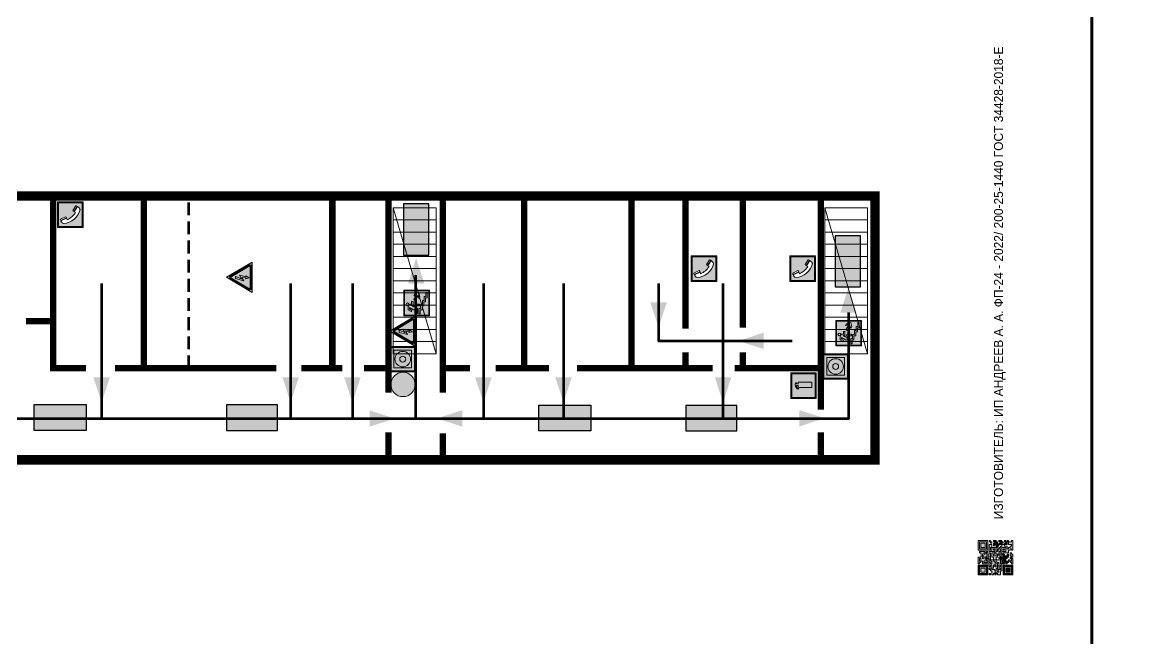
# Model space of a CAD drawing. Header units: millimetres. Extents: x 13114 to 67229, y 22859 to 38520.
# Drawn here: x 39251.5 to 39597.4, y 25881.1 to 26074.3 of the extents above; entities that cross this region are included whole.
import ezdxf

# ---------------------------------------------------------------- set-up
doc = ezdxf.new("R2010")
doc.units = ezdxf.units.MM
doc.linetypes.add('{ Wide Dash }', pattern=[12, 4, -2, 4, -2])
doc.layers.add('План_Штампы', color=7, linetype='Continuous')
doc.styles.add('обычный', font='arial.ttf')

# ---------------------------------------------------------------- blocks, each defined once
blk = doc.blocks.new('A$C32E8229D')
at = {"true_color": 0xffffff}
blk.add_hatch(color=7, dxfattribs=at).paths.add_polyline_path([(0, 0), (0, -8), (16, -8), (16, 0)])
h = blk.add_hatch(color=126)
h.paths.add_polyline_path([(0.2, -0.2), (15.8, -0.2), (15.8, -7.8), (0.2, -7.8)])
h.paths.add_polyline_path([(13.49, -2.05), (12.08, -2.05), (11.37, -2.63, 0.162397), (11.29, -2.84), (11.29, -3.63), (10.35, -3.63), (10.35, -4.05), (11.68, -4.05), (11.68, -3.48), (12.26, -4.28), (11.29, -5.1), (11.29, -6.78), (11.85, -6.78), (11.85, -5.44), (12.8, -4.64), (12.8, -5.94), (14.46, -5.94), (14.46, -5.39), (13.45, -5.39), (13.45, -3.97), (12.46, -2.59), (13.15, -2.59), (13.69, -3.34), (14.18, -3)], flags=16)
h.paths.add_polyline_path([(10.74, -1.82, 1), (11.8, -1.82, 1)], flags=16)
h.paths.add_polyline_path([(9.39, -3.59), (5.99, -3.59), (6.56, -3.03), (5.91, -3.03), (5.1, -3.83), (5.91, -4.64), (6.56, -4.64), (5.99, -4.09), (9.39, -4.09)], flags=16)
h.paths.add_polyline_path([(4.29, -1.08), (1.72, -1.08), (1.72, -6.6), (4.29, -6.6)], flags=16)
at = {"color": 126}
blk.add_lwpolyline([(16, -8), (0, -8), (0, 0), (16, 0)], close=True, dxfattribs=at)
blk = doc.blocks.new('A$C54414219')
at = {"true_color": 0xffffff}
h = blk.add_hatch(color=7, dxfattribs=at)
h.paths.add_polyline_path([(2.39, -9.45), (2.39, -18.3), (11.23, -18.3), (11.23, -9.45)], flags=0)
h.paths.add_polyline_path([(10.71, -13.87, -1), (2.92, -13.87, -1)], flags=0)
h.paths.add_polyline_path([(8.3, -13.87, -1), (5.33, -13.87, -1)], flags=0)
h.paths.add_polyline_path([(0.41, -7.47), (0.41, -20.27), (13.21, -20.27), (13.21, -7.47)])
h.paths.add_polyline_path([(0.92, -19.77), (12.71, -19.77), (12.71, -7.98), (0.92, -7.98)], flags=16)
h.paths.add_polyline_path([(11.23, -9.45), (11.23, -18.3), (2.39, -18.3), (2.39, -9.45)], flags=0)
at = {"lineweight": 5}
h = blk.add_hatch(color=242, dxfattribs=at)
h.paths.add_polyline_path([(12.71, -7.98), (0.92, -7.98), (0.92, -19.77), (12.71, -19.77)])
h.paths.add_polyline_path([(11.23, -18.3), (2.39, -18.3), (2.39, -9.45), (11.23, -9.45)], flags=16)
h.paths.add_polyline_path([(10.71, -13.87, -1), (2.92, -13.87, -1)], flags=0)
h.paths.add_polyline_path([(8.3, -13.87, -1), (5.33, -13.87, -1)], flags=0)
at = {"true_color": 0xffffff}
h = blk.add_hatch(color=7, dxfattribs=at)
h.paths.add_polyline_path([(2.39, -9.45), (2.39, -18.3), (11.23, -18.3), (11.23, -9.45)])
h.paths.add_polyline_path([(10.71, -13.87, -1), (2.92, -13.87, -1)], flags=16)
h.paths.add_polyline_path([(8.3, -13.87, -1), (5.33, -13.87, -1)], flags=0)
at = {"lineweight": 5}
h = blk.add_hatch(color=242, dxfattribs=at)
h.paths.add_polyline_path([(2.92, -13.87, 1), (10.71, -13.87, 1)])
h.paths.add_polyline_path([(8.3, -13.87, -1), (5.33, -13.87, -1)], flags=16)
at = {"color": 242, "lineweight": 5}
for p, q in [((0.41, -20.27), (0.41, -7.47)), ((0.41, -7.47), (13.21, -7.47)), ((0.41, -7.47), (13.21, -7.47)), ((13.21, -20.27), (13.21, -7.47)), ((0.41, -20.27), (13.21, -20.27))]:
    blk.add_line(p, q, dxfattribs=at)
for points in [[(0.92, -7.98), (12.71, -7.98), (12.71, -19.77), (0.92, -19.77)], [(2.39, -9.45), (11.23, -9.45), (11.23, -18.3), (2.39, -18.3)]]:
    blk.add_lwpolyline(points, close=True, dxfattribs=at)
for radius in [3.89, 1.49]:
    blk.add_circle((6.81, -13.87), radius, dxfattribs=at)
blk = doc.blocks.new('A$C7B8C2D5B')
at = {"lineweight": 0}
h = blk.add_hatch(color=5, dxfattribs=at)
h.dxf.hatch_style = 1
h.paths.add_polyline_path([(1.4, -3.02, 1), (-2.11, -3.02, 1)])
at = {"color": 5, "lineweight": 0}
blk.add_circle((-0.36, -3.02), 1.75, dxfattribs=at)
blk = doc.blocks.new('QR')
at = {"lineweight": 0}
h = blk.add_hatch(color=256, dxfattribs=at)
h.dxf.hatch_style = 1
h.paths.add_polyline_path([(9241.16, 2687.38), (9242.01, 2687.38), (9242.01, 2687.83), (9241.59, 2687.83), (9241.59, 2688.68), (9239.45, 2688.68), (9239.45, 2688.25), (9239.86, 2688.25), (9239.86, 2687.83), (9240.29, 2687.83), (9240.29, 2688.25), (9241.16, 2688.25), (9241.16, 2687.83), (9240.29, 2687.83), (9240.29, 2687.38), (9239.45, 2687.38), (9239.45, 2685.22), (9238.57, 2685.22), (9238.57, 2684.8), (9239.02, 2684.8), (9239.02, 2684.37), (9238.13, 2684.37), (9238.13, 2683.92), (9239.02, 2683.92), (9239.02, 2683.5), (9239.44, 2683.5), (9239.44, 2682.64), (9239.87, 2682.64), (9239.87, 2682.18), (9239.44, 2682.18), (9239.44, 2682.64), (9238.13, 2682.64), (9238.13, 2681.76), (9237.71, 2681.76), (9237.71, 2682.64), (9238.13, 2682.64), (9238.13, 2683.07), (9237.27, 2683.07), (9237.27, 2683.51), (9237.71, 2683.51), (9237.71, 2684.37), (9238.13, 2684.37), (9238.13, 2685.22), (9237.71, 2685.22), (9237.71, 2684.8), (9237.28, 2684.8), (9237.28, 2684.38), (9235.98, 2684.38), (9235.98, 2683.92), (9236.4, 2683.92), (9236.4, 2683.49), (9236.84, 2683.49), (9236.84, 2683.07), (9236.4, 2683.07), (9236.4, 2682.64), (9235.98, 2682.64), (9235.98, 2681.76), (9237.29, 2681.76), (9237.29, 2681.33), (9239.43, 2681.33), (9239.43, 2681.76), (9240.74, 2681.76), (9240.74, 2683.05), (9239.87, 2683.05), (9239.87, 2683.5), (9240.29, 2683.5), (9240.29, 2683.91), (9240.74, 2683.91), (9240.74, 2684.81), (9240.29, 2684.81), (9240.29, 2684.79), (9240.29, 2684.37), (9239.45, 2684.37), (9239.45, 2684.8), (9239.87, 2684.8), (9239.87, 2685.21), (9240.74, 2685.21), (9240.74, 2686.1), (9240.29, 2686.1), (9240.29, 2685.64), (9239.86, 2685.64), (9239.86, 2686.95), (9240.29, 2686.95), (9240.29, 2686.52), (9240.74, 2686.52), (9240.74, 2686.1), (9241.16, 2686.1), (9241.16, 2686.53), (9241.59, 2686.53), (9241.59, 2686.1), (9242.02, 2686.1), (9242.02, 2685.21), (9241.59, 2685.21), (9241.59, 2686.1), (9241.16, 2686.1), (9241.16, 2685.21), (9240.74, 2685.21), (9240.74, 2684.81), (9242.89, 2684.81), (9242.89, 2685.22), (9242.47, 2685.22), (9242.47, 2686.11), (9242.89, 2686.11), (9242.89, 2686.52), (9242.46, 2686.52), (9242.46, 2686.95), (9242.89, 2686.95), (9242.89, 2686.52), (9243.32, 2686.52), (9243.32, 2688.26), (9242.9, 2688.26), (9242.9, 2687.83), (9242.47, 2687.83), (9242.47, 2687.38), (9242.01, 2687.38), (9242.01, 2686.94), (9241.16, 2686.94)])
h.paths.add_polyline_path([(9239.02, 2682.18), (9239.02, 2681.76), (9238.54, 2681.76), (9238.54, 2682.18)], flags=16)
h.paths.add_polyline_path([(9237.27, 2682.65), (9237.27, 2682.19), (9236.83, 2682.19), (9236.83, 2682.65)], flags=16)
h = blk.add_hatch(color=256, dxfattribs=at)
h.dxf.hatch_style = 1
h.paths.add_polyline_path([(9238.15, 2687.83), (9236.83, 2687.83), (9236.83, 2686.52), (9238.15, 2686.52)], flags=0)
h.paths.add_polyline_path([(9239.01, 2685.65), (9239.01, 2688.68), (9235.98, 2688.68), (9235.98, 2685.65)])
h.paths.add_polyline_path([(9236.41, 2686.1), (9236.41, 2688.26), (9238.56, 2688.26), (9238.56, 2686.1)], flags=16)
h.paths.add_polyline_path([(9236.83, 2686.52), (9236.83, 2687.83), (9238.15, 2687.83), (9238.15, 2686.52)], flags=0)
h = blk.add_hatch(color=256, dxfattribs=at)
h.dxf.hatch_style = 1
h.paths.add_polyline_path([(9238.15, 2686.52), (9238.15, 2687.83), (9236.83, 2687.83), (9236.83, 2686.52)])
h.paths.add_polyline_path([(9245.91, 2686.52), (9245.91, 2687.83), (9244.59, 2687.83), (9244.59, 2686.52)], flags=0)
h.paths.add_polyline_path([(9246.77, 2685.65), (9246.77, 2688.68), (9243.74, 2688.68), (9243.74, 2685.65)])
h.paths.add_polyline_path([(9244.17, 2686.1), (9244.17, 2688.26), (9246.32, 2688.26), (9246.32, 2686.1)], flags=16)
h.paths.add_polyline_path([(9244.59, 2686.52), (9244.59, 2687.83), (9245.91, 2687.83), (9245.91, 2686.52)], flags=0)
h = blk.add_hatch(color=256, dxfattribs=at)
h.dxf.hatch_style = 1
h.paths.add_polyline_path([(9240.75, 2681.76), (9240.75, 2681.35), (9241.17, 2681.35), (9241.17, 2681.76)])
h.paths.add_polyline_path([(9241.6, 2682.18), (9241.17, 2682.18), (9241.17, 2681.76), (9241.6, 2681.76)])
h.paths.add_polyline_path([(9242.47, 2681.34), (9242.47, 2682.19), (9242.02, 2682.19), (9242.02, 2681.76), (9241.6, 2681.76), (9241.6, 2681.34)])
h.paths.add_polyline_path([(9239.87, 2678.3), (9239.44, 2678.3), (9239.44, 2677.89), (9241.17, 2677.89), (9241.17, 2678.3), (9240.28, 2678.3), (9240.28, 2678.73), (9239.87, 2678.73)])
h.paths.add_polyline_path([(9240.75, 2678.73), (9240.75, 2679.19), (9240.28, 2679.19), (9240.28, 2678.73)])
h.paths.add_polyline_path([(9241.6, 2678.73), (9241.17, 2678.73), (9241.17, 2678.3), (9241.6, 2678.3)])
h.paths.add_polyline_path([(9242.02, 2678.3), (9241.6, 2678.3), (9241.6, 2677.89), (9242.48, 2677.89), (9242.48, 2678.31), (9242.9, 2678.31), (9242.9, 2678.73), (9242.02, 2678.73)])
h.paths.add_polyline_path([(9246.36, 2684.37), (9246.36, 2684.79), (9245.93, 2684.79), (9245.93, 2684.37)])
h.paths.add_polyline_path([(9246.78, 2685.2), (9246.36, 2685.2), (9246.36, 2684.79), (9246.78, 2684.79)])
h.paths.add_polyline_path([(9245.91, 2687.83), (9244.59, 2687.83), (9244.59, 2686.52), (9245.91, 2686.52)])
h = blk.add_hatch(color=256, dxfattribs=at)
h.dxf.hatch_style = 1
h.paths.add_polyline_path([(9243.32, 2686.11), (9242.89, 2686.11), (9242.89, 2685.64), (9243.32, 2685.64)])
h.paths.add_polyline_path([(9239.02, 2683.07), (9239.02, 2683.5), (9238.56, 2683.5), (9238.56, 2683.07)])
h.paths.add_polyline_path([(9236.4, 2684.8), (9236.4, 2685.22), (9235.98, 2685.22), (9235.98, 2684.8)])
h.paths.add_polyline_path([(9236.4, 2683.07), (9236.4, 2683.49), (9235.98, 2683.49), (9235.98, 2683.07)])
h = blk.add_hatch(color=256, dxfattribs=at)
h.dxf.hatch_style = 1
h.paths.add_polyline_path([(9243.32, 2682.64), (9243.32, 2683.07), (9244.62, 2683.07), (9244.62, 2684.37), (9243.74, 2684.37), (9243.74, 2684.8), (9244.62, 2684.8), (9244.62, 2684.37), (9245.48, 2684.37), (9245.48, 2685.22), (9243.32, 2685.22), (9243.32, 2683.5), (9242.89, 2683.5), (9242.89, 2683.06), (9242.01, 2683.06), (9242.01, 2683.91), (9242.47, 2683.91), (9242.47, 2683.5), (9242.89, 2683.5), (9242.89, 2684.38), (9241.59, 2684.38), (9241.59, 2683.91), (9240.74, 2683.91), (9240.74, 2683.05), (9241.59, 2683.05), (9241.59, 2682.64), (9242.47, 2682.64), (9242.47, 2682.19), (9242.91, 2682.19), (9242.91, 2681.34), (9242.48, 2681.34), (9242.48, 2680.91), (9242.91, 2680.91), (9242.91, 2679.17), (9243.75, 2679.17), (9243.75, 2678.73), (9244.2, 2678.73), (9244.2, 2678.3), (9243.75, 2678.3), (9243.75, 2677.88), (9246.78, 2677.88), (9246.78, 2678.3), (9246.35, 2678.3), (9246.35, 2679.19), (9245.48, 2679.19), (9245.48, 2678.31), (9245.05, 2678.31), (9245.05, 2678.73), (9244.62, 2678.73), (9244.62, 2679.19), (9244.2, 2679.19), (9244.2, 2679.61), (9245.05, 2679.61), (9245.05, 2680.46), (9245.48, 2680.46), (9245.48, 2681.34), (9245.04, 2681.34), (9245.04, 2681.76), (9244.63, 2681.76), (9244.63, 2682.19), (9244.21, 2682.19), (9244.21, 2681.76), (9243.32, 2681.76), (9243.32, 2682.19), (9244.21, 2682.19), (9244.21, 2682.64)])
h.paths.add_polyline_path([(9243.75, 2683.49), (9243.75, 2683.92), (9244.21, 2683.92), (9244.21, 2683.49)], flags=16)
h.paths.add_polyline_path([(9243.32, 2681.34), (9244.63, 2681.34), (9244.63, 2680.04), (9243.32, 2680.04)], flags=16)
h.paths.add_polyline_path([(9243.76, 2680.89), (9244.18, 2680.89), (9244.18, 2680.48), (9243.76, 2680.48)], flags=0)
h = blk.add_hatch(color=256, dxfattribs=at)
h.dxf.hatch_style = 1
h.paths.add_polyline_path([(9246.36, 2683.07), (9246.78, 2683.07), (9246.78, 2683.92), (9246.36, 2683.92), (9246.36, 2683.49), (9245.92, 2683.49), (9245.92, 2683.92), (9245.06, 2683.92), (9245.06, 2683.49), (9245.48, 2683.49), (9245.48, 2683.07), (9244.62, 2683.07), (9244.62, 2682.65), (9245.05, 2682.65), (9245.05, 2682.18), (9245.48, 2682.18), (9245.48, 2682.65), (9246.36, 2682.65)])
h.paths.add_polyline_path([(9246.78, 2682.18), (9246.36, 2682.18), (9246.36, 2681.75), (9245.92, 2681.75), (9245.92, 2682.18), (9245.48, 2682.18), (9245.48, 2681.34), (9245.48, 2681.34), (9245.94, 2681.34), (9245.94, 2680.91), (9246.36, 2680.91), (9246.36, 2681.34), (9246.78, 2681.34)])
h = blk.add_hatch(color=256, dxfattribs=at)
h.dxf.hatch_style = 1
h.paths.add_polyline_path([(9235.98, 2680.9), (9235.98, 2677.86), (9239.02, 2677.86), (9239.02, 2680.9)])
h.paths.add_polyline_path([(9238.57, 2680.48), (9238.57, 2678.32), (9236.41, 2678.32), (9236.41, 2680.48)], flags=16)
h.paths.add_polyline_path([(9238.15, 2680.05), (9238.15, 2678.74), (9236.83, 2678.74), (9236.83, 2680.05)], flags=0)
h = blk.add_hatch(color=256, dxfattribs=at)
h.dxf.hatch_style = 1
h.paths.add_polyline_path([(9238.15, 2680.05), (9236.83, 2680.05), (9236.83, 2678.74), (9238.15, 2678.74)])
h = blk.add_hatch(color=256, dxfattribs=at)
h.dxf.hatch_style = 1
h.paths.add_polyline_path([(9242.02, 2680.46), (9242.48, 2680.46), (9242.48, 2680.91), (9241.58, 2680.91), (9241.58, 2681.35), (9241.17, 2681.35), (9241.17, 2680.91), (9240.75, 2680.91), (9240.75, 2681.33), (9239.43, 2681.33), (9239.43, 2680.46), (9239.86, 2680.46), (9239.86, 2680.92), (9240.3, 2680.92), (9240.3, 2680.46), (9239.86, 2680.46), (9239.86, 2680.04), (9239.44, 2680.04), (9239.44, 2679.62), (9239.86, 2679.62), (9239.86, 2679.19), (9240.29, 2679.19), (9240.29, 2680.03), (9241.18, 2680.03), (9241.18, 2680.47), (9241.6, 2680.47), (9241.6, 2680.03), (9241.18, 2680.03), (9241.18, 2679.61), (9241.6, 2679.61), (9241.6, 2679.19), (9242.47, 2679.19), (9242.47, 2679.6), (9242.02, 2679.6)])
h = blk.add_hatch(color=256, dxfattribs=at)
h.dxf.hatch_style = 1
h.paths.add_polyline_path([(9244.18, 2680.48), (9244.18, 2680.89), (9243.76, 2680.89), (9243.76, 2680.48)])
h = blk.add_hatch(color=256, dxfattribs=at)
h.dxf.hatch_style = 1
h.paths.add_polyline_path([(9245.93, 2680.04), (9245.93, 2680.46), (9245.48, 2680.46), (9245.48, 2679.62), (9246.35, 2679.62), (9246.35, 2680.04)])
h.paths.add_polyline_path([(9246.78, 2680.04), (9246.78, 2680.46), (9246.35, 2680.46), (9246.35, 2680.04)])
h.paths.add_polyline_path([(9246.78, 2679.18), (9246.78, 2679.62), (9246.35, 2679.62), (9246.35, 2679.18)])
for points in [[(9237.71, 2685.22), (9238.13, 2685.22), (9238.13, 2684.37), (9237.71, 2684.37), (9237.71, 2683.51), (9237.27, 2683.51), (9237.27, 2683.07), (9238.13, 2683.07), (9238.13, 2682.64), (9237.71, 2682.64), (9237.71, 2681.76), (9238.13, 2681.76), (9238.13, 2682.64), (9239.44, 2682.64), (9239.44, 2683.5), (9239.02, 2683.5), (9239.02, 2683.07), (9238.56, 2683.07), (9238.56, 2683.5), (9239.02, 2683.5), (9239.02, 2683.92), (9238.13, 2683.92), (9238.13, 2684.37), (9239.02, 2684.37), (9239.02, 2684.8), (9238.57, 2684.8), (9238.57, 2685.22), (9239.45, 2685.22), (9239.45, 2687.38), (9240.29, 2687.38), (9240.29, 2687.83), (9239.86, 2687.83), (9239.86, 2688.25), (9239.45, 2688.25), (9239.45, 2688.68), (9241.59, 2688.68), (9241.59, 2687.83), (9242.01, 2687.83), (9242.01, 2687.38), (9242.47, 2687.38), (9242.47, 2687.83), (9242.9, 2687.83), (9242.9, 2688.26), (9243.32, 2688.26), (9243.32, 2686.52), (9242.89, 2686.52), (9242.89, 2686.11), (9243.32, 2686.11), (9243.32, 2685.64), (9242.89, 2685.64), (9242.89, 2686.11), (9242.47, 2686.11), (9242.47, 2685.22), (9242.89, 2685.22), (9242.89, 2684.81), (9240.74, 2684.81), (9240.74, 2683.91), (9241.59, 2683.91), (9241.59, 2684.38), (9242.89, 2684.38), (9242.89, 2683.5), (9242.47, 2683.5), (9242.47, 2683.91), (9242.01, 2683.91), (9242.01, 2683.06), (9242.89, 2683.06), (9242.89, 2683.5), (9243.32, 2683.5), (9243.32, 2685.22), (9245.48, 2685.22), (9245.48, 2684.37), (9244.62, 2684.37), (9244.62, 2683.07), (9245.48, 2683.07), (9245.48, 2683.49), (9245.06, 2683.49), (9245.06, 2683.92), (9245.92, 2683.92), (9245.92, 2683.49), (9246.36, 2683.49), (9246.36, 2683.92), (9246.78, 2683.92), (9246.78, 2683.07), (9246.36, 2683.07), (9246.36, 2682.65), (9245.48, 2682.65), (9245.48, 2682.18), (9245.92, 2682.18), (9245.92, 2681.75), (9246.36, 2681.75), (9246.36, 2682.18), (9246.78, 2682.18), (9246.78, 2681.34), (9246.36, 2681.34), (9246.36, 2680.91), (9245.94, 2680.91), (9245.94, 2681.34), (9245.48, 2681.34), (9245.48, 2680.46), (9245.93, 2680.46), (9245.93, 2680.04), (9246.35, 2680.04), (9246.35, 2680.46), (9246.78, 2680.46), (9246.78, 2680.04), (9246.78, 2680.04), (9246.35, 2680.04), (9246.35, 2679.62), (9246.78, 2679.62), (9246.78, 2679.18), (9246.35, 2679.18), (9246.35, 2678.3), (9246.78, 2678.3), (9246.78, 2677.88), (9243.75, 2677.88), (9243.75, 2678.3), (9244.2, 2678.3), (9244.2, 2678.73), (9243.75, 2678.73), (9243.75, 2679.17), (9242.91, 2679.17), (9242.91, 2680.91), (9242.48, 2680.91), (9242.48, 2680.46), (9242.02, 2680.46), (9242.02, 2679.6), (9242.47, 2679.6), (9242.47, 2679.19), (9241.6, 2679.19), (9241.6, 2679.61), (9241.18, 2679.61), (9241.18, 2680.03), (9240.29, 2680.03), (9240.29, 2679.19), (9240.75, 2679.19), (9240.75, 2678.73), (9240.28, 2678.73), (9240.28, 2678.3), (9241.17, 2678.3), (9241.17, 2678.73), (9241.6, 2678.73), (9241.6, 2678.3), (9242.02, 2678.3), (9242.02, 2678.73), (9242.9, 2678.73), (9242.9, 2678.31), (9242.48, 2678.31), (9242.48, 2677.89), (9241.6, 2677.89), (9241.6, 2678.3), (9241.17, 2678.3), (9241.17, 2677.89), (9239.44, 2677.89), (9239.44, 2678.3), (9239.87, 2678.3), (9239.87, 2678.73), (9240.28, 2678.73), (9240.28, 2679.19), (9240.29, 2679.19), (9239.86, 2679.19), (9239.86, 2679.62), (9239.44, 2679.62), (9239.44, 2680.04), (9239.86, 2680.04), (9239.86, 2680.46), (9239.43, 2680.46), (9239.43, 2681.33), (9237.29, 2681.33), (9237.29, 2681.76), (9235.98, 2681.76), (9235.98, 2682.64), (9236.4, 2682.64), (9236.4, 2683.07), (9235.98, 2683.07), (9235.98, 2683.49), (9236.4, 2683.49), (9236.4, 2683.92), (9235.98, 2683.92), (9235.98, 2684.38), (9237.28, 2684.38), (9237.28, 2684.8), (9237.71, 2684.8), (9237.71, 2685.22), (9237.92, 2685.22)], [(9240.74, 2686.1), (9240.74, 2686.52), (9240.29, 2686.52), (9240.29, 2686.95), (9239.86, 2686.95), (9239.86, 2685.64), (9240.29, 2685.64), (9240.29, 2686.1), (9240.74, 2686.1), (9240.74, 2686.52)], [(9240.74, 2685.21), (9239.87, 2685.21), (9239.87, 2684.8), (9239.45, 2684.8), (9239.45, 2684.37), (9240.29, 2684.37), (9240.29, 2684.79), (9240.29, 2684.81), (9240.74, 2684.81), (9240.74, 2685.21), (9239.87, 2685.21)], [(9240.74, 2683.91), (9240.29, 2683.91), (9240.29, 2683.5), (9239.87, 2683.5), (9239.87, 2683.05), (9240.74, 2683.05), (9240.74, 2683.91)], [(9244.62, 2684.37), (9244.62, 2684.8), (9243.74, 2684.8), (9243.74, 2684.37), (9244.62, 2684.37)], [(9240.74, 2683.05), (9240.74, 2681.76), (9239.43, 2681.76), (9239.43, 2681.33), (9240.75, 2681.33), (9240.75, 2681.35), (9240.75, 2680.91), (9241.17, 2680.91), (9241.17, 2681.35), (9241.58, 2681.35), (9241.58, 2680.91), (9242.48, 2680.91), (9242.48, 2681.34), (9242.91, 2681.34), (9242.91, 2682.19), (9242.47, 2682.19), (9242.47, 2682.64), (9241.59, 2682.64), (9241.59, 2683.05), (9240.74, 2683.05)], [(9239.86, 2680.46), (9239.86, 2680.92), (9240.3, 2680.92), (9240.3, 2680.46), (9239.86, 2680.46)], [(9241.6, 2681.76), (9242.02, 2681.76), (9242.02, 2682.19), (9242.47, 2682.19), (9242.47, 2681.34), (9241.6, 2681.34), (9241.6, 2681.76)], [(9244.62, 2683.07), (9243.32, 2683.07), (9243.32, 2682.64), (9244.21, 2682.64), (9244.21, 2682.19), (9243.32, 2682.19), (9243.32, 2681.76), (9244.21, 2681.76), (9244.21, 2682.19), (9244.63, 2682.19), (9244.63, 2681.76), (9245.04, 2681.76), (9245.04, 2681.34), (9245.48, 2681.34)], [(9245.48, 2680.46), (9245.05, 2680.46), (9245.05, 2679.61), (9244.2, 2679.61), (9244.2, 2679.19), (9244.62, 2679.19), (9244.62, 2678.73), (9245.05, 2678.73), (9245.05, 2678.31), (9245.48, 2678.31), (9245.48, 2679.19), (9246.35, 2679.19), (9246.35, 2679.07)], [(9245.48, 2682.18), (9245.05, 2682.18), (9245.05, 2682.65), (9244.62, 2682.65), (9244.62, 2683.07)], [(9245.48, 2682.18), (9245.48, 2681.34)], [(9246.35, 2679.62), (9245.48, 2679.62), (9245.48, 2680.46)], [(9245.48, 2680.46), (9245.48, 2679.62), (9246.35, 2679.62), (9246.35, 2680.04), (9245.93, 2680.04), (9245.93, 2680.46), (9245.48, 2680.46), (9245.48, 2679.62)], [(9246.35, 2679.62), (9246.35, 2679.18)]]:
    blk.add_lwpolyline(points, dxfattribs=at)
for points in [[(9235.98, 2685.65), (9239.01, 2685.65), (9239.01, 2688.68), (9235.98, 2688.68)], [(9236.41, 2688.26), (9238.56, 2688.26), (9238.56, 2686.1), (9236.41, 2686.1)], [(9236.83, 2687.83), (9238.15, 2687.83), (9238.15, 2686.52), (9236.83, 2686.52)], [(9240.29, 2687.83), (9241.16, 2687.83), (9241.16, 2688.25), (9240.29, 2688.25)], [(9240.29, 2688.25), (9241.16, 2688.25), (9241.16, 2687.83), (9240.29, 2687.83)], [(9242.01, 2687.38), (9241.16, 2687.38), (9241.16, 2686.94), (9242.01, 2686.94)], [(9241.16, 2687.38), (9242.01, 2687.38), (9242.01, 2686.94), (9241.16, 2686.94)], [(9242.89, 2686.52), (9242.46, 2686.52), (9242.46, 2686.95), (9242.89, 2686.95)], [(9243.74, 2685.65), (9246.77, 2685.65), (9246.77, 2688.68), (9243.74, 2688.68)], [(9244.17, 2688.26), (9246.32, 2688.26), (9246.32, 2686.1), (9244.17, 2686.1)], [(9244.59, 2687.83), (9245.91, 2687.83), (9245.91, 2686.52), (9244.59, 2686.52)], [(9235.98, 2684.8), (9236.4, 2684.8), (9236.4, 2685.22), (9235.98, 2685.22)], [(9236.4, 2683.07), (9236.84, 2683.07), (9236.84, 2683.49), (9236.4, 2683.49)], [(9241.16, 2686.1), (9240.74, 2686.1), (9240.74, 2685.21), (9241.16, 2685.21)], [(9241.16, 2686.53), (9241.59, 2686.53), (9241.59, 2686.1), (9241.16, 2686.1)], [(9241.59, 2686.1), (9242.02, 2686.1), (9242.02, 2685.21), (9241.59, 2685.21)], [(9243.75, 2683.92), (9244.21, 2683.92), (9244.21, 2683.49), (9243.75, 2683.49)], [(9245.93, 2684.79), (9246.36, 2684.79), (9246.36, 2684.37), (9245.93, 2684.37)], [(9246.36, 2685.2), (9246.78, 2685.2), (9246.78, 2684.79), (9246.36, 2684.79)], [(9235.98, 2677.86), (9239.02, 2677.86), (9239.02, 2680.9), (9235.98, 2680.9)], [(9236.41, 2680.48), (9238.57, 2680.48), (9238.57, 2678.32), (9236.41, 2678.32)], [(9236.83, 2682.19), (9237.27, 2682.19), (9237.27, 2682.65), (9236.83, 2682.65)], [(9236.83, 2680.05), (9238.15, 2680.05), (9238.15, 2678.74), (9236.83, 2678.74)], [(9238.54, 2682.18), (9239.02, 2682.18), (9239.02, 2681.76), (9238.54, 2681.76)], [(9239.44, 2682.64), (9239.87, 2682.64), (9239.87, 2682.18), (9239.44, 2682.18)], [(9240.75, 2681.76), (9241.17, 2681.76), (9241.17, 2681.35), (9240.75, 2681.35)], [(9241.17, 2682.18), (9241.6, 2682.18), (9241.6, 2681.76), (9241.17, 2681.76)], [(9241.18, 2680.03), (9241.6, 2680.03), (9241.6, 2680.47), (9241.18, 2680.47)], [(9243.32, 2680.04), (9244.63, 2680.04), (9244.63, 2681.34), (9243.32, 2681.34)], [(9243.76, 2680.89), (9244.18, 2680.89), (9244.18, 2680.48), (9243.76, 2680.48)]]:
    blk.add_lwpolyline(points, close=True, dxfattribs=at)
blk = doc.blocks.new('A$C456E1F9C')
at = {"lineweight": 5}
h = blk.add_hatch(color=242, dxfattribs=at)
h.paths.add_polyline_path([(0.51, -1.47), (0.51, -13.26), (12.29, -13.26), (12.29, -1.47)])
h.paths.add_polyline_path([(5.42, -4.95, -0.254479), (4.78, -5.4), (3.52, -2.53, -0.209735), (4.23, -2.4)], flags=16)
h.paths.add_polyline_path([(8.53, -8.6), (10.87, -10.17), (10.54, -10.76), (8.03, -9.13, -0.192251)], flags=16)
h.paths.add_polyline_path([(4.61, -5.49, 0.005518), (3.87, -5.72, 0.128647), (7.49, -10.01, 0.00809), (7.83, -9.33), (10.47, -10.97, -0.16736), (8.99, -12.25, -0.327862), (1.95, -3.95, -0.166952), (3.36, -2.62)], flags=16)
at = {"color": 242, "lineweight": 5}
for p, q in [((0, -13.77), (0, -0.97)), ((12.8, -0.97), (0, -0.97)), ((4.61, -5.49), (3.36, -2.62)), ((3.52, -2.53), (4.78, -5.4)), ((4.23, -2.4), (5.42, -4.95)), ((12.8, -13.77), (12.8, -0.97)), ((7.83, -9.33), (10.47, -10.97)), ((8.03, -9.13), (10.54, -10.76)), ((10.81, -10.12), (8.53, -8.6)), ((10.54, -10.76), (10.8, -10.3)), ((10.8, -10.3), (10.81, -10.12)), ((0, -13.77), (12.8, -13.77))]:
    blk.add_line(p, q, dxfattribs=at)
blk.add_lwpolyline([(0.51, -1.47), (12.29, -1.47), (12.29, -13.26), (0.51, -13.26)], close=True, dxfattribs=at)
for centre, radius, start, end in [((4.59, -5.34), 2.99, 114.2845, 152.1974), ((11.12, -3.31), 9.19, 183.9915, 256.6009), ((4.02, -3.27), 0.891, 76.3284, 123.7092), ((14.98, -39.1), 35.17, 107.1487, 108.4135), ((4.68, -4.59), 0.824, 276.9621, 334.0723), ((13.86, -0.94), 11.08, 205.5536, 234.8762), ((-13.31, 0.8), 23.44, 332.5487, 334.4027), ((8.94, -9.5), 0.989, 114.4092, 157.9388), ((7.87, -9.46), 3, 291.9291, 329.9329)]:
    blk.add_arc(centre, radius, start, end, dxfattribs=at)
blk = doc.blocks.new('вниз')
at = {"lineweight": 0, "true_color": 0xffffff}
h = blk.add_hatch(color=7, dxfattribs=at)
h.dxf.hatch_style = 1
h.paths.add_polyline_path([(40994.51, -4472.22), (40986.51, -4472.22), (40986.51, -4480.22), (40994.51, -4480.22)])
h.paths.add_polyline_path([(40994.31, -4472.42), (40994.31, -4480.01), (40986.71, -4480.01), (40986.71, -4472.42)], flags=16)
h.paths.add_polyline_path([(40988.43, -4473.53), (40989.43, -4473.53), (40990.19, -4473.96), (40990.19, -4474.6), (40991, -4474.6), (40991, -4475.06), (40989.73, -4475.06), (40989.73, -4474.46), (40989.3, -4475.18), (40990.17, -4475.7), (40990.17, -4477.11), (40989.63, -4477.11), (40989.63, -4476.01), (40988.94, -4475.59), (40988.94, -4476.46), (40988.94, -4476.46), (40987.47, -4476.46), (40987.26, -4476.46), (40987.26, -4475.92), (40988.4, -4475.92), (40988.4, -4475.2), (40989.1, -4473.99), (40988.66, -4473.99), (40988.24, -4474.7), (40987.86, -4474.47), (40988.41, -4473.56)], flags=0)
h.paths.add_polyline_path([(40990.55, -4473.29, -1), (40989.69, -4473.29, -1)], flags=0)
h.paths.add_polyline_path([(40988.85, -4476.89), (40988.85, -4477.43), (40990.1, -4477.43), (40990.1, -4477.99), (40991.34, -4477.99), (40991.34, -4478.54), (40992.59, -4478.54), (40992.59, -4479.09), (40993.83, -4479.09), (40993.83, -4479.52), (40992.17, -4479.52), (40992.17, -4478.97), (40990.91, -4478.97), (40990.91, -4478.41), (40989.68, -4478.41), (40989.68, -4477.86), (40988.43, -4477.86), (40988.43, -4477.31), (40987.6, -4477.31), (40987.18, -4477.31), (40987.18, -4476.89)], flags=0)
h.paths.add_polyline_path([(40991.61, -4475.33), (40993.12, -4476.2), (40992.9, -4475.27), (40993.48, -4475.6), (40993.83, -4476.88), (40992.56, -4477.22), (40991.97, -4476.88), (40992.9, -4476.61), (40991.38, -4475.74), (40991.58, -4475.39)], flags=0)
h.paths.add_polyline_path([(40990.19, -4473.96), (40989.43, -4473.53), (40988.43, -4473.53), (40988.41, -4473.56), (40987.86, -4474.47), (40988.24, -4474.7), (40988.66, -4473.99), (40989.1, -4473.99), (40988.4, -4475.2), (40988.4, -4475.92), (40987.26, -4475.92), (40987.26, -4476.46), (40987.47, -4476.46), (40988.94, -4476.46), (40988.94, -4476.27), (40988.94, -4475.59), (40989.63, -4476.01), (40989.63, -4477.11), (40990.17, -4477.11), (40990.17, -4475.7), (40989.3, -4475.18), (40989.73, -4474.46), (40989.73, -4475.06), (40991, -4475.06), (40991, -4474.6), (40990.19, -4474.6)], flags=0)
h.paths.add_polyline_path([(40990.55, -4473.29, 1), (40989.69, -4473.29, 1)], flags=0)
h.paths.add_polyline_path([(40991.61, -4475.33), (40991.58, -4475.39), (40991.38, -4475.74), (40992.9, -4476.61), (40991.97, -4476.88), (40992.56, -4477.22), (40993.83, -4476.88), (40993.48, -4475.6), (40992.9, -4475.27), (40993.12, -4476.2)], flags=0)
h.paths.add_polyline_path([(40990.1, -4477.43), (40988.85, -4477.43), (40988.85, -4476.89), (40987.18, -4476.89), (40987.18, -4477.31), (40987.6, -4477.31), (40988.43, -4477.31), (40988.43, -4477.86), (40989.68, -4477.86), (40989.68, -4478.41), (40990.91, -4478.41), (40990.91, -4478.97), (40992.17, -4478.97), (40992.17, -4479.52), (40993.83, -4479.52), (40993.83, -4479.09), (40992.59, -4479.09), (40992.59, -4478.54), (40991.34, -4478.54), (40991.34, -4477.99), (40990.1, -4477.99)], flags=0)
at = {"lineweight": 0}
h = blk.add_hatch(color=126, dxfattribs=at)
h.dxf.hatch_style = 1
h.paths.add_polyline_path([(40994.31, -4472.42), (40986.71, -4472.42), (40986.71, -4480.01), (40994.31, -4480.01)])
h.paths.add_polyline_path([(40988.43, -4473.53), (40989.43, -4473.53), (40990.19, -4473.96), (40990.19, -4474.6), (40991, -4474.6), (40991, -4475.06), (40989.73, -4475.06), (40989.73, -4474.46), (40989.3, -4475.18), (40990.17, -4475.7), (40990.17, -4477.11), (40989.63, -4477.11), (40989.63, -4476.01), (40988.94, -4475.59), (40988.94, -4476.46), (40988.94, -4476.46), (40987.47, -4476.46), (40987.26, -4476.46), (40987.26, -4475.92), (40988.4, -4475.92), (40988.4, -4475.2), (40989.1, -4473.99), (40988.66, -4473.99), (40988.24, -4474.7), (40987.86, -4474.47), (40988.41, -4473.56)], flags=16)
h.paths.add_polyline_path([(40990.55, -4473.29, -1), (40989.69, -4473.29, -1)], flags=16)
h.paths.add_polyline_path([(40988.85, -4476.89), (40988.85, -4477.43), (40990.1, -4477.43), (40990.1, -4477.99), (40991.34, -4477.99), (40991.34, -4478.54), (40992.59, -4478.54), (40992.59, -4479.09), (40993.83, -4479.09), (40993.83, -4479.52), (40992.17, -4479.52), (40992.17, -4478.97), (40990.91, -4478.97), (40990.91, -4478.41), (40989.68, -4478.41), (40989.68, -4477.86), (40988.43, -4477.86), (40988.43, -4477.31), (40987.6, -4477.31), (40987.18, -4477.31), (40987.18, -4476.89)], flags=16)
h.paths.add_polyline_path([(40991.61, -4475.33), (40993.12, -4476.2), (40992.9, -4475.27), (40993.48, -4475.6), (40993.83, -4476.88), (40992.56, -4477.22), (40991.97, -4476.88), (40992.9, -4476.61), (40991.38, -4475.74), (40991.58, -4475.39)], flags=16)
at = {"lineweight": 0, "true_color": 0xffffff}
h = blk.add_hatch(color=7, dxfattribs=at)
h.dxf.hatch_style = 1
h.paths.add_polyline_path([(40989.73, -4474.46), (40989.73, -4475.06), (40991, -4475.06), (40991, -4474.6), (40990.19, -4474.6), (40990.19, -4473.96), (40989.43, -4473.53), (40988.43, -4473.53), (40988.41, -4473.56), (40987.86, -4474.47), (40988.24, -4474.7), (40988.66, -4473.99), (40989.1, -4473.99), (40988.4, -4475.2), (40988.4, -4475.92), (40987.26, -4475.92), (40987.26, -4476.46), (40987.47, -4476.46), (40988.94, -4476.46), (40988.94, -4475.59), (40989.63, -4476.01), (40989.63, -4477.11), (40990.17, -4477.11), (40990.17, -4475.7), (40989.3, -4475.18)])
h.paths.add_polyline_path([(40989.69, -4473.29, 1), (40990.55, -4473.29, 1)])
h.paths.add_polyline_path([(40991.61, -4475.33), (40991.58, -4475.39), (40991.38, -4475.74), (40992.9, -4476.61), (40991.97, -4476.88), (40992.56, -4477.22), (40993.83, -4476.88), (40993.48, -4475.6), (40992.9, -4475.27), (40993.12, -4476.2)])
h.paths.add_polyline_path([(40990.1, -4477.43), (40988.85, -4477.43), (40988.85, -4476.89), (40987.18, -4476.89), (40987.18, -4477.31), (40987.6, -4477.31), (40988.43, -4477.31), (40988.43, -4477.86), (40989.68, -4477.86), (40989.68, -4478.41), (40990.91, -4478.41), (40990.91, -4478.97), (40992.17, -4478.97), (40992.17, -4479.52), (40993.83, -4479.52), (40993.83, -4479.09), (40992.59, -4479.09), (40992.59, -4478.54), (40991.34, -4478.54), (40991.34, -4477.99), (40990.1, -4477.99)])
at = {"color": 126, "lineweight": 0}
for points in [[(40986.51, -4472.22), (40994.51, -4472.22), (40994.51, -4480.22), (40986.51, -4480.22)], [(40986.71, -4472.42), (40994.31, -4472.42), (40994.31, -4480.01), (40986.71, -4480.01)]]:
    blk.add_lwpolyline(points, close=True, dxfattribs=at)
for points in [[(40987.47, -4476.46), (40987.26, -4476.46), (40987.26, -4475.92), (40988.4, -4475.92), (40988.4, -4475.2), (40989.1, -4473.99), (40988.66, -4473.99), (40988.24, -4474.7), (40987.86, -4474.47), (40988.41, -4473.56), (40988.43, -4473.53), (40989.43, -4473.53), (40990.19, -4473.96), (40990.19, -4474.6), (40991, -4474.6), (40991, -4475.06), (40989.73, -4475.06), (40989.73, -4474.46), (40989.3, -4475.18), (40990.17, -4475.7), (40990.17, -4477.11), (40989.63, -4477.11), (40989.63, -4476.01), (40988.94, -4475.59), (40988.94, -4476.46)], [(40987.6, -4477.31), (40987.18, -4477.31), (40987.18, -4476.89), (40988.85, -4476.89), (40988.85, -4477.43), (40990.1, -4477.43), (40990.1, -4477.99), (40991.34, -4477.99), (40991.34, -4478.54), (40992.59, -4478.54), (40992.59, -4479.09), (40993.83, -4479.09), (40993.83, -4479.52), (40992.17, -4479.52), (40992.17, -4478.97), (40990.91, -4478.97), (40990.91, -4478.41), (40989.68, -4478.41), (40989.68, -4477.86), (40988.43, -4477.86), (40988.43, -4477.31), (40987.6, -4477.31)], [(40987.47, -4476.46), (40988.94, -4476.46), (40988.94, -4476.27)], [(40991.58, -4475.39), (40991.38, -4475.74), (40992.9, -4476.61), (40991.97, -4476.88), (40992.56, -4477.22), (40993.83, -4476.88), (40993.48, -4475.6), (40992.9, -4475.27), (40993.12, -4476.2), (40991.61, -4475.33), (40991.58, -4475.39)]]:
    blk.add_lwpolyline(points, dxfattribs=at)
blk.add_circle((40990.12, -4473.29), 0.432, dxfattribs=at)
blk = doc.blocks.new('A$C3AD82952')
at = {"true_color": 0xf5f5ff}
h = blk.add_hatch(color=7, dxfattribs=at)
h.dxf.hatch_style = 1
h.paths.add_polyline_path([(8.21, 8.73, 0.414214), (7.89, 9.05), (7.22, 9.05), (7.22, 9.92), (7.59, 9.92, 1), (7.57, 10.36), (7.22, 10.36), (7.22, 10.6), (6.43, 10.6), (6.43, 10.36), (6.01, 10.36), (4.74, 9.59), (4.74, 8.69), (4.98, 8.73), (4.98, 9.26), (6.12, 9.91), (6.43, 9.91), (6.43, 9.05), (5.76, 9.05, 0.414214), (5.44, 8.73), (5.44, 2.2), (8.21, 2.2)], flags=0)
h.paths.add_polyline_path([(12.8, 12.8), (0, 12.8), (0, 0), (12.8, 0)])
h.paths.add_polyline_path([(0.51, 12.29), (12.29, 12.29), (12.29, 0.51), (0.51, 0.51)], flags=16)
h.paths.add_polyline_path([(4.74, 9.59), (6.01, 10.36), (6.43, 10.36), (6.43, 10.6), (7.22, 10.6), (7.22, 10.36), (7.59, 10.36, -0.94586), (7.59, 9.92), (7.22, 9.92), (7.22, 9.05), (7.89, 9.05, -0.414214), (8.21, 8.73), (8.21, 2.2), (5.44, 2.2), (5.44, 8.73, -0.414214), (5.76, 9.05), (6.43, 9.05), (6.43, 9.91), (6.12, 9.91), (4.98, 9.26), (4.98, 8.73), (4.74, 8.69)], flags=0)
h = blk.add_hatch(color=242)
h.dxf.hatch_style = 1
h.paths.add_polyline_path([(12.29, 12.29), (0.51, 12.29), (0.51, 0.51), (12.29, 0.51)])
h.paths.add_polyline_path([(4.74, 8.69), (4.74, 9.59), (6.01, 10.36), (6.43, 10.36), (6.43, 10.6), (7.22, 10.6), (7.22, 10.36), (7.59, 10.36, -0.94586), (7.59, 9.92), (7.22, 9.92), (7.22, 9.05), (7.89, 9.05, -0.414214), (8.21, 8.73), (8.21, 2.2), (5.44, 2.2), (5.44, 8.73, -0.414214), (5.76, 9.05), (6.43, 9.05), (6.43, 9.91), (6.12, 9.91), (4.98, 9.26), (4.98, 8.73)], flags=16)
h = blk.add_hatch(color=7, dxfattribs=at)
h.dxf.hatch_style = 1
h.paths.add_polyline_path([(8.21, 8.73, 0.414214), (7.89, 9.05), (7.22, 9.05), (7.22, 9.92), (7.59, 9.92, 1), (7.57, 10.36), (7.22, 10.36), (7.22, 10.6), (6.43, 10.6), (6.43, 10.36), (6.01, 10.36), (4.74, 9.59), (4.74, 8.69), (4.98, 8.73), (4.98, 9.26), (6.12, 9.91), (6.43, 9.91), (6.43, 9.05), (5.76, 9.05, 0.414214), (5.44, 8.73), (5.44, 2.2), (8.21, 2.2)])
at = {"color": 242, "lineweight": 5}
for p, q in [((0, 0), (0, 12.8)), ((0, 12.8), (12.8, 12.8)), ((12.8, 0), (12.8, 12.8)), ((6.01, 10.36), (4.74, 9.59)), ((4.74, 9.59), (4.74, 8.69)), ((4.74, 8.69), (4.98, 8.73)), ((4.98, 9.26), (6.12, 9.91)), ((4.98, 8.73), (4.98, 9.26)), ((5.44, 2.2), (5.44, 8.73)), ((5.76, 9.05), (6.43, 9.05)), ((6.01, 10.36), (6.43, 10.36)), ((6.12, 9.91), (6.43, 9.91)), ((7.22, 10.6), (6.43, 10.6)), ((6.43, 10.6), (6.43, 10.36)), ((6.43, 9.91), (6.43, 9.05)), ((7.22, 10.36), (7.22, 10.6)), ((7.59, 10.36), (7.22, 10.36)), ((7.22, 9.05), (7.22, 9.92)), ((7.59, 9.92), (7.22, 9.92)), ((7.89, 9.05), (7.22, 9.05)), ((8.21, 2.2), (8.21, 8.73)), ((0, 0), (12.8, 0)), ((5.44, 2.2), (8.21, 2.2))]:
    blk.add_line(p, q, dxfattribs=at)
blk.add_lwpolyline([(0.51, 12.29), (12.29, 12.29), (12.29, 0.51), (0.51, 0.51)], close=True, dxfattribs=at)
for centre, radius, start, end in [((5.76, 8.73), 0.32, 90, 180), ((7.58, 10.14), 0.223, 273.1875, 86.8125), ((7.89, 8.73), 0.32, 0, 90)]:
    blk.add_arc(centre, radius, start, end, dxfattribs=at)
blk = doc.blocks.new('A$C7B4425F7')
at = {"true_color": 0xffffff}
blk.add_hatch(color=7, dxfattribs=at).paths.add_polyline_path([(0, 0), (-16, 0), (-16, -8), (0, -8)])
h = blk.add_hatch(color=126)
h.paths.add_polyline_path([(-0.2, -0.2), (-15.8, -0.2), (-15.8, -7.8), (-0.2, -7.8)])
h.paths.add_polyline_path([(-11.76, -2.03), (-11.76, -3.66), (-11.17, -3.66, -0.568275), (-11.17, -6.18), (-12.58, -6.18), (-12.58, -2.03)], flags=16)
h.paths.add_polyline_path([(-13.33, -4.12, -0.495768), (-13.59, -6.18), (-15.03, -6.18), (-15.03, -2.03), (-13.59, -2.03, -0.487973)], flags=16)
h.paths.add_polyline_path([(-10.25, -2.03), (-9.48, -2.03), (-9.48, -6.18), (-10.25, -6.18)], flags=16)
h.paths.add_polyline_path([(-13.84, -3.69), (-14.24, -3.69), (-14.24, -3.03), (-13.9, -3.03, -0.692621)], flags=0)
h.paths.add_polyline_path([(-9.15, -2.03), (-8.4, -2.03), (-8.04, -3.07), (-7.68, -2.03), (-6.93, -2.03), (-7.64, -4.1), (-6.93, -6.18), (-7.68, -6.18), (-8.04, -5.14), (-8.4, -6.18), (-9.15, -6.18), (-8.44, -4.1)], flags=16)
h.paths.add_polyline_path([(-11.76, -4.46), (-11.42, -4.46, -0.692621), (-11.36, -5.12), (-11.76, -5.12)], flags=0)
h.paths.add_polyline_path([(-13.9, -5.2), (-14.24, -5.2), (-14.24, -4.55), (-13.84, -4.55, -0.708038)], flags=0)
edge = h.paths.add_edge_path(flags=16)
edge.add_ellipse((-5.51, -4.08), major_axis=(0, 2.05), ratio=0.586184, start_angle=0, end_angle=360)
edge = h.paths.add_edge_path(flags=0)
edge.add_ellipse((-5.51, -4.08), major_axis=(0, 1.14), ratio=0.454828, start_angle=0, end_angle=360)
h.paths.add_polyline_path([(-4.13, -4.96, 0.377264), (-3.48, -4.52, 0.0555), (-3.16, -2.03), (-1.66, -2.03), (-1.66, -4.96), (-0.96, -4.96), (-0.96, -7.01), (-1.75, -7.01), (-1.75, -6.18), (-3.3, -6.18), (-3.3, -7.02), (-4.13, -7.02)], flags=16)
h.paths.add_polyline_path([(-2.73, -2.91), (-2.28, -2.91), (-2.28, -4.96), (-3.05, -4.96, 0.079136)], flags=0)
at = {"color": 126}
blk.add_lwpolyline([(-16, -8), (0, -8), (0, 0), (-16, 0)], close=True, dxfattribs=at)
blk = doc.blocks.new('A$C3E6D3DDE')
at = {"lineweight": 5}
h = blk.add_hatch(color=40, dxfattribs=at)
h.paths.add_polyline_path([(24.1, 1.45), (16.46, -11.35), (31.74, -11.35)])
h.paths.add_polyline_path([(24.09, -0.46), (30.03, -10.41), (18.14, -10.41)], flags=16)
h.paths.add_polyline_path([(24.54, -3.08), (23.41, -6.02), (25.13, -5.01), (24.33, -8.5), (24.82, -8.27), (23.79, -9.86), (23.4, -8.04), (23.8, -8.43), (24.04, -6.29), (22.39, -7.25), (23.44, -3.08)], flags=0)
h = blk.add_hatch(color=256, dxfattribs=at)
h.paths.add_polyline_path([(24.37, 0.03, 0.567511), (23.82, 0.03), (17.59, -10.4, 0.582454), (17.86, -10.88), (30.32, -10.88, 0.582149), (30.6, -10.4)])
h.paths.add_polyline_path([(24.09, -0.46), (18.14, -10.41), (30.03, -10.41)], flags=16)
h.paths.add_polyline_path([(24.54, -3.08), (23.41, -6.02), (25.13, -5.01), (24.33, -8.5), (24.82, -8.27), (23.79, -9.86), (23.4, -8.04), (23.8, -8.43), (24.04, -6.29), (22.39, -7.25), (23.44, -3.08)], flags=0)
h = blk.add_hatch(color=40, dxfattribs=at)
h.paths.add_polyline_path([(24.09, -0.46), (18.14, -10.41), (30.03, -10.41)])
h.paths.add_polyline_path([(24.82, -8.27), (23.79, -9.86), (23.4, -8.04), (23.8, -8.43), (24.04, -6.29), (22.39, -7.25), (23.44, -3.08), (24.54, -3.08), (23.41, -6.02), (25.13, -5.01), (24.33, -8.5)], flags=16)
at = {"color": 40, "lineweight": 5}
for p, q in [((16.46, -11.35), (24.1, 1.45)), ((24.1, 1.45), (31.74, -11.35))]:
    blk.add_line(p, q, dxfattribs=at)
at = {"lineweight": 5}
for p, q in [((17.59, -10.4), (23.82, 0.03)), ((24.37, 0.03), (30.6, -10.4)), ((18.14, -10.41), (24.09, -0.46)), ((23.44, -3.08), (22.39, -7.25)), ((23.41, -6.02), (24.54, -3.08)), ((25.13, -5.01), (23.41, -6.02)), ((24.54, -3.08), (23.44, -3.08)), ((24.09, -0.46), (30.03, -10.41)), ((24.33, -8.5), (25.13, -5.01)), ((17.86, -10.88), (30.32, -10.88)), ((18.14, -10.41), (30.03, -10.41)), ((22.39, -7.25), (24.04, -6.29)), ((23.8, -8.43), (23.4, -8.04)), ((23.4, -8.04), (23.79, -9.86)), ((23.79, -9.86), (24.82, -8.27)), ((24.04, -6.29), (23.8, -8.43)), ((24.82, -8.27), (24.33, -8.5))]:
    blk.add_line(p, q, dxfattribs=at)
at = {"color": 50, "lineweight": 5}
blk.add_line((31.74, -11.35), (16.46, -11.35), dxfattribs=at)

msp = doc.modelspace()

# ---------------------------------------------------------------- linework, layer by layer
at = {"color": 6, "lineweight": 100}
for points in [[(38986.42, 26267.6), (39586.42, 26267.6), (39586.42, 25872.6), (38986.42, 25872.6)], [(38986.42, 26267.6), (39586.42, 26267.6), (39586.42, 25872.6), (38986.42, 25872.6)], [(39586.42, 26267.6), (40186.42, 26267.6), (40186.42, 25872.6), (39586.42, 25872.6)], [(39586.42, 26267.6), (40186.42, 26267.6), (40186.42, 25872.6), (39586.42, 25872.6)]]:
    msp.add_lwpolyline(points, close=True, dxfattribs=at)
at = {"lineweight": 100}
for points, const_width in [([(39098.54, 25964.16), (39098.54, 25922.79), (39207.72, 25922.79), (39207.72, 25937.18), (39518.5, 25937.18), (39518.5, 26019.85), (39207.72, 26019.85), (39207.72, 26021.36)], 3), ([(39252.79, 25980.6), (39261.3, 25980.6), (39261.3, 26019.69), (39261.3, 25965.9), (39271.58, 25965.9)], 2), ([(39289.67, 25965.9), (39289.67, 26019.64)], 2), ([(39348.65, 25965.9), (39348.65, 26019.31)], 2), ([(39358.56, 25965.9), (39366.19, 25965.9), (39366.19, 26018.66), (39366.19, 25958.26)], 2), ([(39383.28, 25958.26), (39383.28, 26018.97)], 2), ([(39408.7, 25965.9), (39408.7, 26019.68)], 2), ([(39442.27, 25965.9), (39442.27, 26019.68)], 2), ([(39459.23, 25978.32), (39459.23, 26019.68)], 2), ([(39477.18, 25978.65), (39477.18, 26019.68)], 2), ([(39501.55, 25965.9), (39501.55, 26018.92)], 2), ([(39459.23, 25965.9), (39459.23, 25970.84)], 2), ([(39477.18, 25965.9), (39477.18, 25970.84)], 2), ([(39280.66, 25965.9), (39331.1, 25965.9)], 2), ([(39338.9, 25965.9), (39351.73, 25965.9)], 2), ([(39383.28, 25965.9), (39391.73, 25965.9)], 2), ([(39399.77, 25965.9), (39416.51, 25965.9)], 2), ([(39425.21, 25965.9), (39467.73, 25965.9)], 2), ([(39474.62, 25965.9), (39501.55, 25965.9), (39501.55, 25952.91)], 2), ([(39366.19, 25945.78), (39366.19, 25937.44)], 2), ([(39383.28, 25945.45), (39383.28, 25937.11)], 2), ([(39501.55, 25945.84), (39501.55, 25937.75)], 2)]:
    msp.add_lwpolyline(points, dxfattribs=dict(at, const_width=const_width))
at = {"linetype": '{ Wide Dash }', "lineweight": 100}
msp.add_lwpolyline([(39303.71, 25965.86), (39303.71, 26018.35)], dxfattribs=at)
at = {"lineweight": 0}
for points in [[(39381.14, 26016.18), (39381.14, 26012.37), (39367.73, 26012.37), (39367.73, 26016.18)], [(39516.21, 26016.18), (39516.21, 26012.37), (39502.8, 26012.37), (39502.8, 26016.18)], [(39381.14, 26012.37), (39381.14, 26008.56), (39367.73, 26008.56), (39367.73, 26012.37)], [(39516.21, 26012.37), (39516.21, 26008.56), (39502.8, 26008.56), (39502.8, 26012.37)], [(39381.14, 26008.56), (39381.14, 26004.74), (39367.73, 26004.74), (39367.73, 26008.56)], [(39516.21, 26008.56), (39516.21, 26004.74), (39502.8, 26004.74), (39502.8, 26008.56)], [(39381.14, 26004.74), (39381.14, 26000.93), (39367.73, 26000.93), (39367.73, 26004.74)], [(39516.21, 26004.74), (39516.21, 26000.93), (39502.8, 26000.93), (39502.8, 26004.74)], [(39381.14, 26000.93), (39381.14, 25997.12), (39367.73, 25997.12), (39367.73, 26000.93)], [(39516.21, 26000.93), (39516.21, 25997.12), (39502.8, 25997.12), (39502.8, 26000.93)], [(39381.14, 25997.12), (39381.14, 25993.31), (39367.73, 25993.31), (39367.73, 25997.12)], [(39516.21, 25997.12), (39516.21, 25993.31), (39502.8, 25993.31), (39502.8, 25997.12)], [(39381.14, 25993.31), (39381.14, 25989.5), (39367.73, 25989.5), (39367.73, 25993.31)], [(39516.21, 25993.31), (39516.21, 25989.5), (39502.8, 25989.5), (39502.8, 25993.31)], [(39381.14, 25989.5), (39381.14, 25985.69), (39367.73, 25985.69), (39367.73, 25989.5)], [(39516.21, 25989.5), (39516.21, 25985.69), (39502.8, 25985.69), (39502.8, 25989.5)], [(39381.14, 25985.69), (39381.14, 25981.88), (39367.73, 25981.88), (39367.73, 25985.69)], [(39516.21, 25985.69), (39516.21, 25981.88), (39502.8, 25981.88), (39502.8, 25985.69)], [(39381.14, 25981.88), (39381.14, 25978.07), (39367.73, 25978.07), (39367.73, 25981.88)], [(39516.21, 25981.88), (39516.21, 25978.07), (39502.8, 25978.07), (39502.8, 25981.88)], [(39381.14, 25978.07), (39381.14, 25974.26), (39367.73, 25974.26), (39367.73, 25978.07)], [(39516.21, 25978.07), (39516.21, 25974.26), (39502.8, 25974.26), (39502.8, 25978.07)], [(39381.14, 25974.26), (39381.14, 25970.45), (39367.73, 25970.45), (39367.73, 25974.26)], [(39516.21, 25974.26), (39516.21, 25970.45), (39502.8, 25970.45), (39502.8, 25974.26)]]:
    msp.add_lwpolyline(points, close=True, dxfattribs=at)
for points in [[(39367.73, 26016.18), (39381.14, 25970.45)], [(39502.8, 26016.18), (39516.21, 25970.45)]]:
    msp.add_lwpolyline(points, dxfattribs=at)
at = {"color": 126, "lineweight": 100, "true_color": 0x008754}
for points in [[(39374.81, 25950.16), (39374.81, 25995.05)], [(39276.42, 25992.44), (39276.42, 25950.16)], [(39335.58, 25992.44), (39335.58, 25950.16)], [(39354.92, 25992.44), (39354.92, 25950.16)], [(39395.92, 25992.44), (39395.92, 25950.16)], [(39420.99, 25992.44), (39420.99, 25950.16)], [(39450.76, 25992.44), (39450.76, 25974.43), (39492.54, 25974.43)], [(39470.93, 25992.44), (39470.93, 25950.16)], [(39199.35, 25950.16), (39510.27, 25950.16), (39510.27, 25983.39)]]:
    msp.add_lwpolyline(points, dxfattribs=at)
at = {"layer": 'План_Штампы', "color": 126, "true_color": 0x008754}
for points in [[(39377.48, 25992.43), (39372.35, 25992.44), (39374.89, 26000.32)], [(39512.78, 25983.25), (39507.64, 25983.26), (39510.19, 25991.14)], [(39448.19, 25986.53), (39453.33, 25986.52), (39450.78, 25978.64)], [(39483.64, 25977.03), (39483.62, 25971.9), (39475.75, 25974.44)], [(39273.86, 25963.04), (39279, 25963.03), (39276.45, 25955.15)], [(39333.02, 25963.04), (39338.16, 25963.03), (39335.61, 25955.15)], [(39352.36, 25963.04), (39357.5, 25963.03), (39354.95, 25955.15)], [(39393.37, 25963.04), (39398.5, 25963.03), (39395.96, 25955.15)], [(39418.44, 25963.04), (39423.58, 25963.03), (39421.03, 25955.15)], [(39468.37, 25963.04), (39473.51, 25963.03), (39470.96, 25955.15)], [(39360.32, 25947.56), (39360.33, 25952.69), (39368.21, 25950.15)], [(39389.32, 25952.74), (39389.3, 25947.61), (39381.42, 25950.15)], [(39494.8, 25947.64), (39494.81, 25952.77), (39502.69, 25950.23)]]:
    msp.add_solid(points, dxfattribs=at)

# ---------------------------------------------------------------- block references
at = {"xscale": 0.625, "yscale": 0.625, "zscale": 0.625, "rotation": 90}
for name, p in [('A$C456E1F9C', (39262.05, 26009.98)), ('A$C3E6D3DDE', (39316.42, 25979.31)), ('A$C456E1F9C', (39460.35, 25993.08)), ('A$C456E1F9C', (39491.26, 25993.08)), ('A$C3E6D3DDE', (39367.6, 25962.45)), ('A$C3AD82952', (39500.12, 25956.44))]:
    msp.add_blockref(name, p, dxfattribs=at)
at = {"color": 126, "true_color": 0x008754, "rotation": 90}
for p in [(34898.86, -15004.21), (35034.05, -15013.63)]:
    msp.add_blockref('вниз', p, dxfattribs=at)
for name, p, xscale, yscale, zscale in [('A$C54414219', (39366.43, 25977.41), 0.625, 0.625, 0.625), ('A$C54414219', (39501.94, 25975.11), 0.625, 0.625, 0.625), ('A$C7B8C2D5B', (39371.57, 25967.38), 2.177419353276491, 2.177419353276491, 2.177419353276491)]:
    msp.add_blockref(name, p, dxfattribs=dict(xscale=xscale, yscale=yscale, zscale=zscale))
at = {"color": 22, "lineweight": 100, "true_color": 0xbb1e10, "rotation": 90}
msp.add_blockref('QR', (42239.5, 16665.14), dxfattribs=at)
at = {"layer": 'План_Штампы', "rotation": 90}
for p in [(39370.9, 26017.35), (39506.02, 26007.35)]:
    msp.add_blockref('A$C7B4425F7', p, dxfattribs=at)
at = {"layer": 'План_Штампы', "color": 126, "true_color": 0x008754, "xscale": 1.012510887696, "yscale": 1.012510887696, "zscale": 1.012510887696, "rotation": 359.9978653237144}
for p in [(39255.37, 25954.52), (39413.32, 25954.36)]:
    msp.add_blockref('A$C32E8229D', p, dxfattribs=at)
at = {"layer": 'План_Штампы', "color": 126, "true_color": 0x008754, "xscale": -1}
for p in [(39331.52, 25954.41), (39475.29, 25954.26)]:
    msp.add_blockref('A$C32E8229D', p, dxfattribs=at)

# ---------------------------------------------------------------- texts
at = {"lineweight": 0, "insert": (39557.57, 25992.64), "char_height": 2.8, "width": 191.3484, "attachment_point": 5, "rotation": 90, "style": 'обычный'}
msp.add_mtext('\\pi-8.4,l8.4,t8.4;{\\fProxima Nova Rg|b0|i0|c204|p2;ИЗГОТОВИТЕЛЬ: ИП АНДРЕЕВ А. А.\\fProxima Nova Rg|b0|i0|c0|p2; \\fProxima Nova Rg|b0|i0|c204|p2;ФП-24 - 2022/ 200-25-1440 ГОСТ 34428-2018-Е\\H1.2266x; }', dxfattribs=at)

doc.saveas('drawing.dxf')
